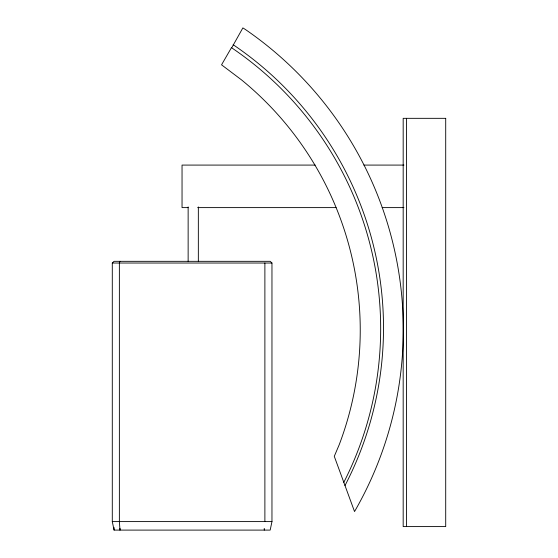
<?xml version="1.0" encoding="UTF-8"?>
<svg xmlns="http://www.w3.org/2000/svg" width="558" height="558" viewBox="0 0 558 558"><rect width="100%" height="100%" fill="white"/><g stroke="black" fill="none" stroke-linecap="round" stroke-linejoin="round"><path stroke-width="0.84" d="M271.962 521.597L270.184 530.1L114.069 530.1L112.291 521.597L112.291 263.027L114.069 261.325L270.184 261.325L271.962 263.027L271.962 521.597L112.291 521.597M119.998 261.325L119.37 263.027L119.37 521.597L119.998 530.1L119.998 528.363M231.458 47.667L221.547 64.826L241.433 79.822A322.984 322.984 0 0 1 339.208 444.733L334.277 456.332L354.532 511.56A364.032 364.032 0 0 0 245.464 29.539L242.869 27.9L231.703 47.821A339.138 339.138 0 0 1 343.819 482.349M315.179 165.084L182.041 165.084L182.041 207.611L188.13 207.611M363.907 165.084L403.936 165.084M197.699 207.611L336.062 207.611M382.181 207.611L403.936 207.611M112.291 263.027L271.962 263.027M233.146 44.738L233.683 45.072A341.852 341.852 0 0 1 344.99 485.544M406.58 118.331L406.58 526.592M264.883 263.027L264.883 521.597M264.255 528.363L264.255 530.1M198.341 206.913L198.341 261.304M188.137 206.913L188.137 261.304M114.069 527.491L114.069 530.1M445.709 118.331L403.176 118.331L403.176 526.592L445.709 526.592L445.709 118.331"/></g></svg>
